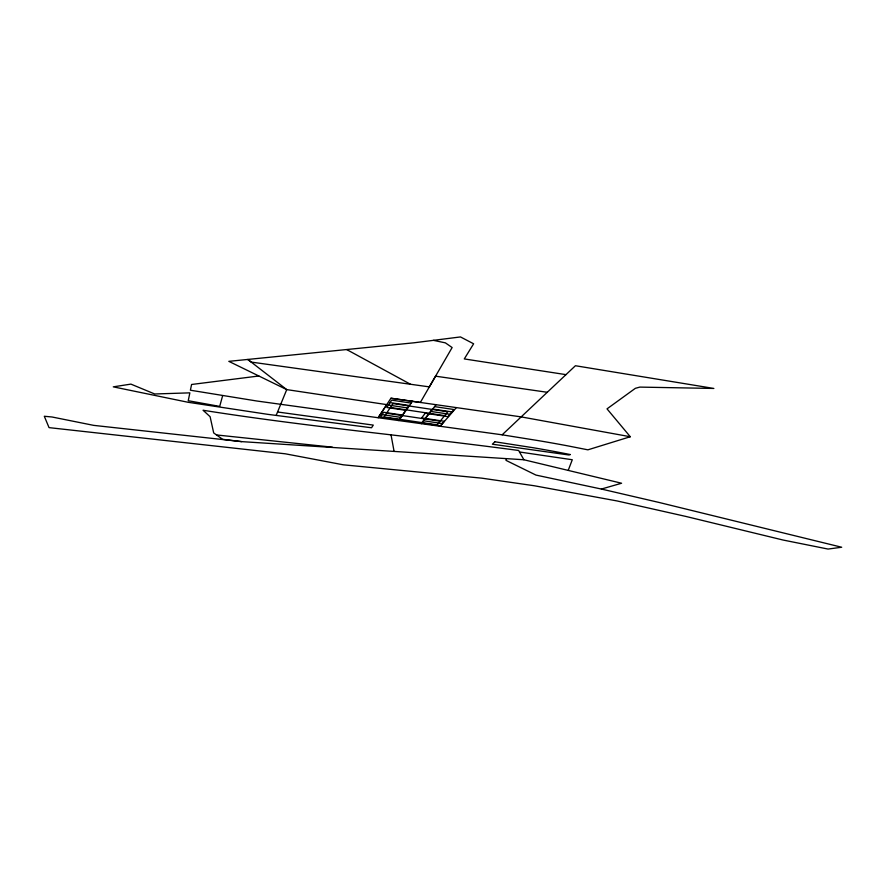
<?xml version="1.0" encoding="UTF-8"?>
<svg xmlns="http://www.w3.org/2000/svg" width="886" height="886" viewBox="0 0 886 886"><rect width="100%" height="100%" fill="white"/><g stroke="black" fill="none" stroke-linecap="round" stroke-linejoin="round"><path stroke-width="1.33" d="M506.238 458.749L506.028 460.377L535.93 475.073L601.395 489.05L658.996 502.44L841.7 547.238L828.078 549.065L783.102 540.039L685.974 516.46L617.121 500.955L534.347 485.761L481.74 478.152L343.314 464.807L285.358 453.809L49.04 427.628L44.3 416.254L52.052 416.996L93.694 425.369L241.656 441.627L523.881 459.756L621.584 483.235L601.395 489.05M222.574 395.931L219.695 406.386L188.242 400.727L189.848 392.852L154.707 393.982L130.906 384.114L113.275 386.85L187.965 402.255L267.782 414.338L371.533 427.772L373.294 425.103L277.562 411.99M568.269 470.233L572.29 459.745L519.517 451.993M276.155 415.423L286.743 389.607L247.803 359.45L251.214 362.086L429.356 386.883L452.137 347.545L445.392 342.86L433.464 340.357M547.149 392.265L435.547 376.173L420.352 402.443L390.947 398.235L378.145 417.727L386.75 404.625L286.743 389.607L228.821 361.344L414.006 342.793L460.476 336.935L473.622 343.79L464.286 358.93L565.933 374.634M399.42 419.266L408.889 405.932M398.8 420.573L412.477 401.314M421.935 422.611L432.08 409.421M421.404 423.696L436.034 404.692M440.165 426.277L456.379 407.604L520.935 416.852L630.289 436.732L607.021 408.867L635.351 388.323L639.847 387.104L713.861 388.445L575.424 365.73L502.163 434.816L256.807 401.004L190.39 390.217L191.586 384.48L258.856 375.996M630.289 436.732L587.894 449.833L568.269 445.968A357.435 74.679 5.8 0 0 538.666 440.685L502.163 434.816M523.881 459.756L518.664 450.476C413.54 436.377 307.863 426.842 203.06 410.251L210.104 416.686L213.692 432.933L216.505 434.948L332.372 447.175M241.645 441.627L222.607 439.29L216.505 434.948M390.947 398.235L456.379 407.604M390.383 407.494L444.672 415.623M406.043 410.373L386.805 407.482L391.667 400.14L411.226 403.086M402.687 415.091L383.649 412.256L380.559 416.918L399.409 419.709M386.551 413.208L440.154 421.193M382.099 414.604L401.037 417.417M423.641 420.784L442.38 423.563M421.891 423.054L440.541 425.823L444.251 421.293L421.67 417.926L425.236 413.241L448.05 416.664L453.909 409.52L434.561 406.608M390.028 402.609L409.476 405.544M432.689 409.033L451.938 411.924M388.4 405.068L407.748 407.97M430.84 411.436L449.977 414.305M346.769 349.605L410.451 384.247M391.036 434.926L394.004 450.952M393.019 403.551L384.026 416.974L437.175 424.87L447.784 411.791L393.019 403.551M494.897 441.771L492.35 444.207L568.712 454.961L570.374 454.562L560.938 452.724A332.859 69.296 5.8 0 0 533.948 447.851L494.897 441.771"/></g></svg>
